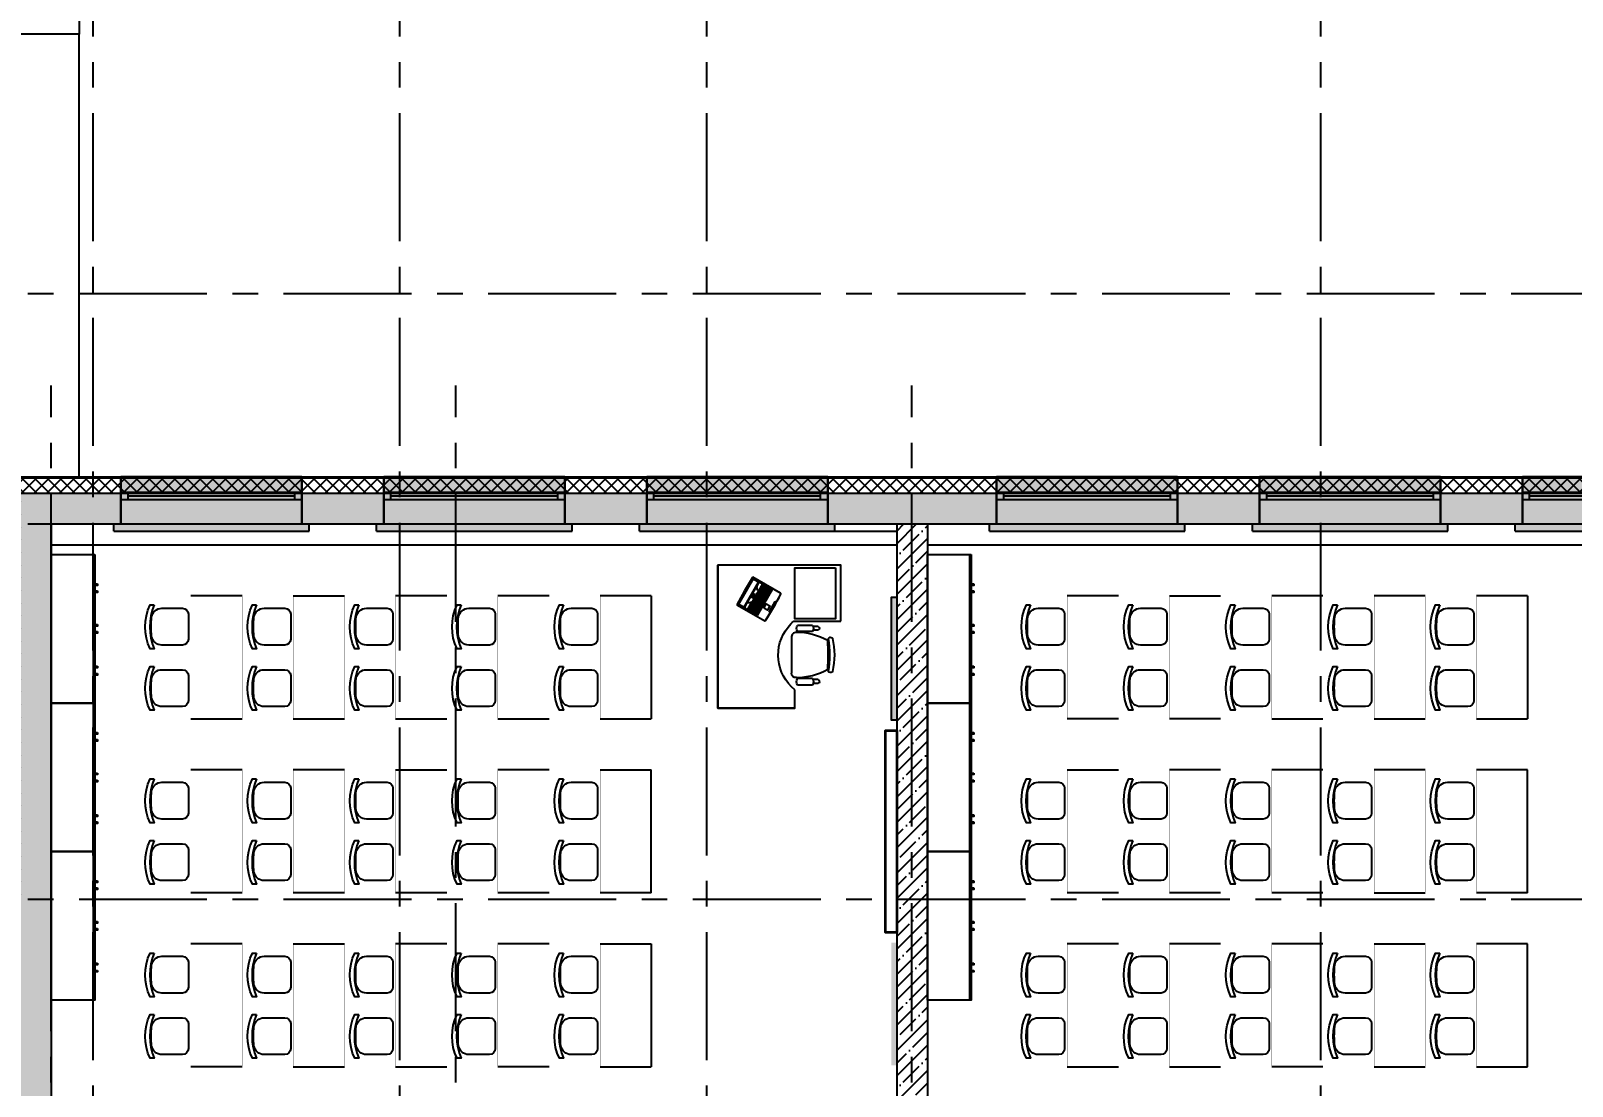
# Model space of a CAD drawing. Header units: millimetres. Extents: x -9318 to 9016603, y 0 to 838141.
# Drawn here: x 80797 to 95863, y 537266 to 547575 of the extents above; entities that cross this region are included whole.
import ezdxf
from ezdxf import colors
from ezdxf.entities.mleader import LeaderData, LeaderLine
from ezdxf.math import Vec2, Vec3

# ---------------------------------------------------------------- set-up
doc = ezdxf.new("R2010")
doc.units = ezdxf.units.MM
doc.linetypes.add('CENTER', pattern=[2, 1.25, -0.25, 0.25, -0.25])
doc.layers.add('ТХ_мебель передв', color=250, linetype='Continuous', lineweight=13)
doc.styles.add('ISOCPEUR', font='isocpeur.ttf', dxfattribs={"width": 0.7})

# ---------------------------------------------------------------- blocks, each defined once
blk = doc.blocks.new('*U638')
h = blk.add_hatch(color=8)
h.dxf.hatch_style = 1
h.paths.add_polyline_path([(-1840, -310), (70, -310), (70, -240), (0, -240), (0, 220), (-1770, 220), (-1770, -240), (-1840, -240)])
at = {"color": 8, "lineweight": 30}
for p, q in [((-1770, -240), (-1770, 220)), ((0, -240), (0, 220))]:
    blk.add_line(p, q, dxfattribs=at)
at = {"color": 8}
for p, q in [((0, 220), (-1770, 220)), ((-1770, 70), (0, 70)), ((-1770, 0), (0, 0)), ((-1700, 0), (-1700, 70)), ((-1700, 35), (-70, 35)), ((-70, 0), (-70, 70)), ((-1840, -310), (-1840, -240)), ((-1840, -240), (-1770, -240)), ((0, -240), (70, -240)), ((70, -310), (70, -240)), ((-1840, -310), (70, -310))]:
    blk.add_line(p, q, dxfattribs=at)
blk = doc.blocks.new('*U639')
h = blk.add_hatch(color=8)
h.dxf.hatch_style = 1
h.paths.add_polyline_path([(-1840, -310), (70, -310), (70, -240), (0, -240), (0, 220), (-1770, 220), (-1770, -240), (-1840, -240)])
at = {"color": 8, "lineweight": 30}
for p, q in [((-1770, -240), (-1770, 220)), ((0, -240), (0, 220))]:
    blk.add_line(p, q, dxfattribs=at)
at = {"color": 8}
for p, q in [((0, 220), (-1770, 220)), ((-1770, 70), (0, 70)), ((-1770, 0), (0, 0)), ((-1700, 0), (-1700, 70)), ((-1700, 35), (-70, 35)), ((-70, 0), (-70, 70)), ((-1840, -310), (-1840, -240)), ((-1840, -240), (-1770, -240)), ((0, -240), (70, -240)), ((70, -310), (70, -240)), ((-1840, -310), (70, -310))]:
    blk.add_line(p, q, dxfattribs=at)
blk = doc.blocks.new('*U640')
h = blk.add_hatch(color=8)
h.dxf.hatch_style = 1
h.paths.add_polyline_path([(-1840, -310), (70, -310), (70, -240), (0, -240), (0, 220), (-1770, 220), (-1770, -240), (-1840, -240)])
at = {"color": 8, "lineweight": 30}
for p, q in [((-1770, -240), (-1770, 220)), ((0, -240), (0, 220))]:
    blk.add_line(p, q, dxfattribs=at)
at = {"color": 8}
for p, q in [((0, 220), (-1770, 220)), ((-1770, 70), (0, 70)), ((-1770, 0), (0, 0)), ((-1700, 0), (-1700, 70)), ((-1700, 35), (-70, 35)), ((-70, 0), (-70, 70)), ((-1840, -310), (-1840, -240)), ((-1840, -240), (-1770, -240)), ((0, -240), (70, -240)), ((70, -310), (70, -240)), ((-1840, -310), (70, -310))]:
    blk.add_line(p, q, dxfattribs=at)
blk = doc.blocks.new('*U649')
h = blk.add_hatch(color=8)
h.dxf.hatch_style = 1
h.paths.add_polyline_path([(-1840, -310), (70, -310), (70, -240), (0, -240), (0, 220), (-1770, 220), (-1770, -240), (-1840, -240)])
at = {"color": 8, "lineweight": 30}
for p, q in [((-1770, -240), (-1770, 220)), ((0, -240), (0, 220))]:
    blk.add_line(p, q, dxfattribs=at)
at = {"color": 8}
for p, q in [((0, 220), (-1770, 220)), ((-1770, 70), (0, 70)), ((-1770, 0), (0, 0)), ((-1700, 0), (-1700, 70)), ((-1700, 35), (-70, 35)), ((-70, 0), (-70, 70)), ((-1840, -310), (-1840, -240)), ((-1840, -240), (-1770, -240)), ((0, -240), (70, -240)), ((70, -310), (70, -240)), ((-1840, -310), (70, -310))]:
    blk.add_line(p, q, dxfattribs=at)
blk = doc.blocks.new('*U650')
h = blk.add_hatch(color=8)
h.dxf.hatch_style = 1
h.paths.add_polyline_path([(-1840, -310), (70, -310), (70, -240), (0, -240), (0, 220), (-1770, 220), (-1770, -240), (-1840, -240)])
at = {"color": 8, "lineweight": 30}
for p, q in [((-1770, -240), (-1770, 220)), ((0, -240), (0, 220))]:
    blk.add_line(p, q, dxfattribs=at)
at = {"color": 8}
for p, q in [((0, 220), (-1770, 220)), ((-1770, 70), (0, 70)), ((-1770, 0), (0, 0)), ((-1700, 0), (-1700, 70)), ((-1700, 35), (-70, 35)), ((-70, 0), (-70, 70)), ((-1840, -310), (-1840, -240)), ((-1840, -240), (-1770, -240)), ((0, -240), (70, -240)), ((70, -310), (70, -240)), ((-1840, -310), (70, -310))]:
    blk.add_line(p, q, dxfattribs=at)
blk = doc.blocks.new('*U651')
h = blk.add_hatch(color=8)
h.dxf.hatch_style = 1
h.paths.add_polyline_path([(-1840, -310), (70, -310), (70, -240), (0, -240), (0, 220), (-1770, 220), (-1770, -240), (-1840, -240)])
at = {"color": 8, "lineweight": 30}
for p, q in [((-1770, -240), (-1770, 220)), ((0, -240), (0, 220))]:
    blk.add_line(p, q, dxfattribs=at)
at = {"color": 8}
for p, q in [((0, 220), (-1770, 220)), ((-1770, 70), (0, 70)), ((-1770, 0), (0, 0)), ((-1700, 0), (-1700, 70)), ((-1700, 35), (-70, 35)), ((-70, 0), (-70, 70)), ((-1840, -310), (-1840, -240)), ((-1840, -240), (-1770, -240)), ((0, -240), (70, -240)), ((70, -310), (70, -240)), ((-1840, -310), (70, -310))]:
    blk.add_line(p, q, dxfattribs=at)
blk = doc.blocks.new('_DotSmall')
at = {"color": 8, "linetype": 'ByBlock', "const_width": 0.5}
blk.add_lwpolyline([(-0.0625, 0, 1), (0.0625, 0, 1)], format="xyb", close=True, dxfattribs=at)
blk = doc.blocks.new('laptop')
at = {"color": 8}
for p, q in [((-150, 325), (-155, 323)), ((-150, 325), (-155, 323)), ((-155, 323), (-155, 10)), ((-155, 323), (-155, 10)), ((-150, 313), (-155, 311)), ((0, 326), (-150, 325)), ((0, 326), (-150, 325)), ((0, 314), (-150, 313)), ((-143, 309), (-140, 310)), ((-143, 254), (-143, 309)), ((-140, 310), (140, 310)), ((150, 325), (0, 326)), ((150, 325), (0, 326)), ((150, 313), (0, 314)), ((140, 310), (143, 309)), ((143, 309), (143, 254)), ((155, 323), (150, 325)), ((155, 323), (150, 325)), ((155, 311), (150, 313)), ((155, 10), (155, 323)), ((155, 10), (155, 323)), ((155, 248), (-155, 248)), ((-147, 210), (-147, 234)), ((-147, 210), (-147, 100)), ((147, 210), (-147, 210)), ((-147, 210), (-72, 210)), ((-130, 194), (-147, 194)), ((147, 192), (-147, 192)), ((147, 173), (-147, 173)), ((147, 155), (-147, 155)), ((-140, 253), (-143, 254)), ((140, 253), (-140, 253)), ((-138, 192), (-138, 173)), ((-137, 244), (-96, 244)), ((-130, 210), (-130, 194)), ((-129, 173), (-129, 155)), ((-128, 210), (-128, 194)), ((76, 194), (-128, 194)), ((-123, 155), (-123, 137)), ((-119, 192), (-119, 173)), ((-111, 210), (-111, 194)), ((-110, 173), (-110, 155)), ((-103, 155), (-103, 137)), ((-99, 192), (-99, 173)), ((-94, 210), (-94, 194)), ((-68, 219), (-92, 243)), ((-90, 173), (-90, 155)), ((-84, 155), (-84, 137)), ((-80, 192), (-80, 173)), ((-77, 210), (-77, 194)), ((-71, 173), (-71, 155)), ((-64, 155), (-64, 137)), ((-60, 210), (-60, 194)), ((-60, 192), (-60, 173)), ((-51, 173), (-51, 155)), ((-45, 155), (-45, 137)), ((-43, 210), (-43, 194)), ((-41, 192), (-41, 173)), ((-32, 173), (-32, 155)), ((-26, 210), (-26, 194)), ((-25, 155), (-25, 137)), ((-19, 242), (-21, 242)), ((-21, 242), (-21, 237)), ((-21, 237), (-19, 237)), ((-21, 226), (-21, 220)), ((21, 226), (-21, 226)), ((-21, 220), (21, 220)), ((-21, 192), (-21, 173)), ((-19, 237), (-19, 242)), ((-12, 173), (-12, 155)), ((-9, 210), (-9, 194)), ((-6, 242), (-8, 242)), ((-8, 242), (-8, 237)), ((-8, 237), (-6, 237)), ((-6, 237), (-6, 242)), ((-6, 155), (-6, 137)), ((-2, 192), (-2, 173)), ((8, 242), (6, 242)), ((6, 242), (6, 237)), ((6, 237), (8, 237)), ((7, 173), (7, 155)), ((8, 237), (8, 242)), ((8, 210), (8, 194)), ((14, 155), (14, 137)), ((18, 192), (18, 173)), ((21, 242), (19, 242)), ((19, 242), (19, 237)), ((19, 237), (21, 237)), ((21, 237), (21, 242)), ((21, 220), (21, 226)), ((25, 210), (25, 194)), ((27, 173), (27, 155)), ((33, 155), (33, 137)), ((37, 192), (37, 173)), ((42, 210), (42, 194)), ((46, 173), (46, 155)), ((53, 155), (53, 137)), ((57, 192), (57, 173)), ((59, 210), (59, 194)), ((66, 173), (66, 155)), ((68, 219), (92, 243)), ((69, 210), (69, 211)), ((69, 210), (69, 211)), ((147, 210), (69, 210)), ((72, 155), (72, 137)), ((76, 210), (76, 194)), ((76, 192), (76, 173)), ((79, 210), (79, 194)), ((147, 194), (79, 194)), ((85, 173), (85, 155)), ((92, 155), (92, 137)), ((96, 244), (137, 244)), ((96, 210), (96, 194)), ((96, 192), (96, 173)), ((105, 173), (105, 155)), ((113, 210), (113, 194)), ((129, 192), (129, 100)), ((130, 210), (130, 194)), ((143, 254), (140, 253)), ((147, 234), (147, 210)), ((147, 210), (147, 100)), ((-155, 10), (-155, 8)), ((-155, 8), (-152, 5)), ((-152, 5), (-150, 5)), ((-150, 5), (0, 0)), ((147, 137), (-147, 137)), ((147, 118), (-147, 118)), ((147, 100), (-147, 100)), ((-123, 118), (-123, 100)), ((-114, 137), (-114, 118)), ((-98, 118), (-98, 100)), ((-94, 137), (-94, 118)), ((-75, 137), (-75, 118)), ((-74, 118), (-74, 100)), ((-59, 14), (-59, 1)), ((59, 14), (-59, 14)), ((-59, 1), (-59, 14)), ((-59, 14), (59, 14)), ((-55, 137), (-55, 118)), ((-55, 118), (-55, 100)), ((-36, 137), (-36, 118)), ((-16, 137), (-16, 118)), ((0, 0), (150, 5)), ((3, 137), (3, 118)), ((9, 118), (9, 100)), ((23, 137), (23, 118)), ((29, 118), (29, 100)), ((42, 137), (42, 118)), ((48, 118), (48, 100)), ((59, 1), (59, 14)), ((59, 14), (59, 1)), ((62, 137), (62, 118)), ((68, 118), (68, 100)), ((81, 137), (81, 118)), ((87, 118), (87, 100)), ((90, 118), (90, 100)), ((109, 137), (109, 100)), ((150, 5), (153, 6)), ((153, 6), (155, 8)), ((155, 8), (155, 10))]:
    blk.add_line(p, q, dxfattribs=at)
blk.add_lwpolyline([(-52, 79), (-4, 79), (-4, 39), (-52, 39)], close=True, dxfattribs=at)
for centre, radius, start, end in [((-137, 234), 10, 90, 180), ((-96, 239), 5, 45, 90), ((-72, 215), 5, 270, 45), ((72, 215), 5, 135, 236.1175), ((96, 239), 5, 90, 135), ((137, 234), 10, 0, 90), ((-150, 10), 5, 180, 266.4167), ((0, 2405), 2405, 266.4167, 273.5833), ((150, 10), 5, 273.5833, 0)]:
    blk.add_arc(centre, radius, start, end, dxfattribs=at)
blk = doc.blocks.new('мваи')
at = {"color": 8}
for points in [[(95699, 222916), (95154, 222916), (95154, 221715), (96551, 221715), (96551, 222466), (96371, 222466)], [(95699, 222456), (95699, 222916)], [(95752, 222694), (95752, 222646)], [(95789, 222694), (95789, 222646)], [(96271, 222694), (96271, 222646)], [(96308, 222694), (96308, 222646)], [(95741, 222641), (95741, 222493)], [(95800, 222641), (95800, 222493)], [(96260, 222641), (96260, 222493)], [(96324, 222641), (96324, 222493)], [(96551, 222466), (96551, 221715), (95154, 221715)]]:
    blk.add_lwpolyline(points, dxfattribs=at)
blk.add_lwpolyline([(95180, 222864), (95678, 222864), (95678, 222466), (95180, 222466)], close=True, dxfattribs=at)
blk.add_lwpolyline([(96250, 222482, 0.127479), (96170, 222789, 0.028308), (95890, 222789, 0.127479), (95810, 222482, 0.416667), (95858, 222435), (96207, 222435)], format="xyb", dxfattribs=at)
for centre, radius, start, end in [((96030, 222190), 667, 75.9812, 104.0188), ((96030, 221982), 829, 78.7648, 101.2352)]:
    blk.add_arc(centre, radius, start, end, dxfattribs=at)
for points in [[(95868, 222795), (95858, 222800), (95852, 222821), (95863, 222832)], [(95863, 222832), (95863, 222837), (95868, 222837), (95868, 222837)], [(96191, 222837), (96202, 222832), (96207, 222816), (96197, 222800)], [(95752, 222694), (95757, 222705), (95768, 222710), (95778, 222705)], [(95778, 222705), (95784, 222699), (95784, 222699), (95789, 222694)], [(96197, 222800), (96197, 222800), (96197, 222795), (96191, 222795)], [(96271, 222694), (96276, 222705), (96292, 222710), (96302, 222705)], [(96302, 222705), (96302, 222699), (96308, 222699), (96308, 222694)], [(95741, 222641), (95757, 222652), (95778, 222652), (95800, 222641)], [(96260, 222641), (96281, 222652), (96302, 222652), (96324, 222641)], [(95757, 222403), (95736, 222419), (95715, 222435), (95699, 222456)], [(95800, 222493), (95778, 222482), (95757, 222482), (95741, 222493)], [(96371, 222466), (96218, 222281), (95942, 222249), (95757, 222403)], [(96250, 222482), (96255, 222456), (96234, 222435), (96207, 222435)], [(96324, 222493), (96302, 222482), (96281, 222482), (96260, 222493)]]:
    blk.add_open_spline(points, degree=3, dxfattribs=at)
at = {"color": 8, "rotation": 150}
blk.add_blockref('laptop', (95567, 222259), dxfattribs=at)
blk = doc.blocks.new('У018')
at = {"layer": 'ТХ_мебель передв', "color": 8, "ltscale": 100, "const_width": 2}
blk.add_lwpolyline([(94750, 82280), (95250, 82280), (95250, 81080), (94750, 81080)], close=True, dxfattribs=at)
blk = doc.blocks.new('тумба под доской')
at = {"color": 8}
for points in [[(-1451, -426), (0, -426), (0, 0), (-1451, 0)], [(-1165, -453), (-1149, -453), (-1149, -426), (-1165, -426)], [(-1096, -453), (-1080, -453), (-1080, -426), (-1096, -426)], [(-768, -453), (-752, -453), (-752, -426), (-768, -426)], [(-699, -453), (-683, -453), (-683, -426), (-699, -426)], [(-360, -453), (-344, -453), (-344, -426), (-360, -426)], [(-291, -453), (-275, -453), (-275, -426), (-291, -426)]]:
    blk.add_lwpolyline(points, close=True, dxfattribs=at)
blk.add_lwpolyline([(-1451, -410), (0, -410)], dxfattribs=at)
blk = doc.blocks.new('Стул парты')
at = {"color": 8}
for points in [[(-95, -360, -0.36493), (-180, -259), (-180, -58, -0.414078), (-122, 0), (122, 0, -0.414078), (180, -58), (180, -259, -0.36493), (95, -360, -0.041656)], [(-212, -334, 0.203875), (217, -334), (217, -374, -0.227009), (-212, -374)]]:
    blk.add_lwpolyline(points, format="xyb", close=True, dxfattribs=at)

msp = doc.modelspace()

# ---------------------------------------------------------------- hatches: boundary and pattern name
at = {"ltscale": 100}
h = msp.add_hatch(dxfattribs=at)
h.set_pattern_fill('ANSI37', color=256, scale=700)
h.set_pattern_definition([(45, (-881264.54, 560766.49), (-61.871843, 61.871843), []), (135, (-881264.54, 560766.49), (-61.871843, -61.871843), [])])
h.paths.add_polyline_path([(132347.11, 521222.96), (125997.1, 521222.96), (125997.1, 539092.96), (115497.1, 539092.96), (115497.1, 543057.96), (80697.1, 543057.96), (80697.1, 539092.96), (75721.91, 539092.96), (75721.91, 539242.96), (80547.1, 539242.96), (80547.1, 543207.96), (115647.1, 543207.96), (115647.1, 539242.96), (126147.1, 539242.96), (126147.1, 521372.96), (132497.11, 521372.96), (132497.08, 511362.96), (119097.1, 511362.96), (119097.1, 517712.96), (111217.1, 517712.96), (111217.1, 522902.96), (102981.79, 522902.96), (102981.79, 522652.96), (102831.79, 522652.96), (102831.79, 523052.96), (111367.1, 523052.96), (111367.1, 517862.96), (119247.1, 517862.96), (119247.1, 511512.96), (132347.08, 511512.96)])
h = msp.add_hatch(dxfattribs=at)
h.set_pattern_fill('ANSI35', color=256, scale=700)
h.set_pattern_definition([(45, (-887755.71, 621612.85), (-123.743687, 123.743687), []), (45, (-887631.97, 621612.85), (-123.743687, 123.743687), [218.75, -43.75, 0, -43.75])])
h.paths.add_polyline_path([(115197.1, 543057.96), (80697.1, 543057.96), (80697.1, 539092.96), (80697.1, 538892.96), (80697.1, 531572.96), (80797.1, 531572.96), (80797.1, 530315.44), (80997.1, 530315.44), (80997.1, 531272.96), (84752.1, 531272.96), (84752.1, 530090.44), (84952.1, 530090.44), (84952.1, 531272.96), (91952.1, 531272.96), (91952.1, 531572.96), (80997.1, 531572.96), (80997.1, 542757.96), (115197.1, 542757.96)])
h = msp.add_hatch(dxfattribs=at)
h.set_pattern_fill('ANSI35', color=256, scale=700)
h.set_pattern_definition([(45, (-884940.71, 633547.5), (-123.743687, 123.743687), []), (45, (-884816.97, 633547.5), (-123.743687, 123.743687), [218.75, -43.75, 0, -43.75])])
h.paths.add_polyline_path([(89562.1, 542757.96), (89262.1, 542757.96), (89262.1, 534987.6), (89562.1, 534987.6)])
h = msp.add_hatch(color=256)
h.dxf.hatch_style = 1
h.paths.add_polyline_path([(89262.1, 542041.77), (89209.16, 542041.77), (89209.16, 540841.77), (89262.1, 540841.77)])
h = msp.add_hatch(color=256)
h.dxf.hatch_style = 1
h.paths.add_polyline_path([(89209.16, 537468.28), (89262.1, 537468.28), (89262.1, 538667.02), (89209.16, 538667.02)])

# ---------------------------------------------------------------- linework, layer by layer
at = {"linetype": 'CENTER', "ltscale": 1000}
for p, q in [((81402.03, 590770.43), (81402.03, 535038.08)), ((84402.03, 590770.43), (84402.03, 535038.08)), ((87402.03, 590770.43), (87402.03, 535038.08)), ((93402.03, 590770.43), (93402.03, 535038.08)), ((51268.34, 545007.96), (134446.74, 545007.96)), ((80997.1, 509801.69), (80997.1, 544109.16)), ((84952.1, 509801.69), (84952.1, 544109.16)), ((89407.1, 509801.69), (89407.1, 544109.16)), ((51268.34, 542757.96), (134446.74, 542757.96)), ((51268.34, 539092.96), (134865.51, 539092.96))]:
    msp.add_line(p, q, dxfattribs=at)
at = {"ltscale": 100}
for p, q in [((81270.66, 543217.96), (81270.66, 547542.96)), ((80537.1, 543217.96), (115657.1, 543217.96)), ((80547.1, 543207.96), (115647.1, 543207.96)), ((80697.1, 543057.96), (115497.1, 543057.96)), ((80997.1, 542757.96), (115197.1, 542757.96)), ((80997.1, 542757.96), (80997.1, 531572.96)), ((88657.1, 542687.91), (89262.1, 542687.91)), ((89262.1, 542757.96), (89262.1, 534987.6)), ((89562.1, 542757.96), (89562.1, 534987.6)), ((80997.1, 542554.46), (89262.1, 542554.4)), ((89562.1, 542554.46), (97827.1, 542554.4))]:
    msp.add_line(p, q, dxfattribs=at)
for p, q in [((82862.22, 542054.4), (82362.22, 542054.4)), ((83362.22, 542054.4), (83862.22, 542054.4)), ((84862.22, 542054.4), (84362.22, 542054.4)), ((85862.22, 542054.4), (85362.22, 542054.4)), ((86862.22, 542054.4), (86362.22, 542054.4)), ((86862.22, 542054.4), (86862.22, 540854.4)), ((91427.22, 542054.4), (90927.22, 542054.4)), ((91927.22, 542054.4), (92427.22, 542054.4)), ((93427.22, 542054.4), (92927.22, 542054.4)), ((94427.22, 542054.4), (93927.22, 542054.4)), ((95427.22, 542054.4), (94927.22, 542054.4)), ((95427.22, 542054.4), (95427.22, 540854.4)), ((82362.22, 540854.4), (82862.22, 540854.4)), ((83362.22, 540854.4), (83862.22, 540854.4)), ((84362.22, 540854.4), (84862.22, 540854.4)), ((85362.22, 540854.4), (85862.22, 540854.4)), ((86362.22, 540854.4), (86862.22, 540854.4)), ((91427.22, 540854.4), (90927.22, 540854.4)), ((92427.22, 540854.4), (91927.22, 540854.4)), ((92927.22, 540854.4), (93427.22, 540854.4)), ((93927.22, 540854.4), (94427.22, 540854.4)), ((94927.22, 540854.4), (95427.22, 540854.4)), ((82862.22, 540354.4), (82362.22, 540354.4)), ((83862.22, 540354.4), (83362.22, 540354.4)), ((84362.22, 540354.4), (84862.22, 540354.4)), ((85862.22, 540354.4), (85362.22, 540354.4)), ((86362.22, 540354.4), (86862.22, 540354.4)), ((86862.22, 539154.4), (86862.22, 540354.4)), ((90927.22, 540354.4), (91427.22, 540354.4)), ((92427.22, 540354.4), (91927.22, 540354.4)), ((93427.22, 540354.4), (92927.22, 540354.4)), ((94427.22, 540354.4), (93927.22, 540354.4)), ((95427.22, 540354.4), (94927.22, 540354.4)), ((95427.22, 539154.4), (95427.22, 540354.4)), ((82862.22, 539154.4), (82362.22, 539154.4)), ((83862.22, 539154.4), (83362.22, 539154.4)), ((84862.22, 539154.4), (84362.22, 539154.4)), ((85862.22, 539154.4), (85362.22, 539154.4)), ((86862.22, 539154.4), (86362.22, 539154.4)), ((91427.22, 539154.4), (90927.22, 539154.4)), ((92427.22, 539154.4), (91927.22, 539154.4)), ((93427.22, 539154.4), (92927.22, 539154.4)), ((93927.22, 539154.4), (94427.22, 539154.4)), ((95427.22, 539154.4), (94927.22, 539154.4)), ((82862.22, 538654.4), (82362.22, 538654.4)), ((83362.22, 538654.4), (83862.22, 538654.4)), ((84862.22, 538654.4), (84362.22, 538654.4)), ((85862.22, 538654.4), (85362.22, 538654.4)), ((86362.22, 538654.4), (86862.22, 538654.4)), ((86862.22, 538654.4), (86862.22, 537454.4)), ((91427.22, 538654.4), (90927.22, 538654.4)), ((92427.22, 538654.4), (91927.22, 538654.4)), ((93427.22, 538654.4), (92927.22, 538654.4)), ((93927.22, 538654.4), (94427.22, 538654.4)), ((95427.22, 538654.4), (94927.22, 538654.4)), ((95427.22, 537454.4), (95427.22, 538654.4)), ((82862.22, 537454.4), (82362.22, 537454.4)), ((83362.22, 537454.4), (83862.22, 537454.4)), ((84362.22, 537454.4), (84862.22, 537454.4)), ((85862.22, 537454.4), (85362.22, 537454.4)), ((86362.22, 537454.4), (86862.22, 537454.4)), ((90927.22, 537454.4), (91427.22, 537454.4)), ((91927.22, 537454.4), (92427.22, 537454.4)), ((93427.22, 537454.4), (92927.22, 537454.4)), ((93927.22, 537454.4), (94427.22, 537454.4)), ((94927.22, 537454.4), (95427.22, 537454.4))]:
    msp.add_line(p, q)
msp.add_lwpolyline([(81270.66, 547672.96), (81270.66, 547542.96), (75880.65, 547542.95), (75880.66, 539252.96), (70298.75, 539252.95), (69920.84, 539252.95), (69920.84, 538292.96), (62920.66, 538292.96), (62920.66, 562587.96)], dxfattribs=at)
msp.add_lwpolyline([(89262.1, 540841.77), (89209.16, 540841.77), (89209.16, 542041.77), (89262.1, 542041.77)], close=True)
at = {"lineweight": 35}
msp.add_lwpolyline([(89262.1, 538767.02), (89150.85, 538767.02), (89150.85, 540741.77), (89262.1, 540741.77)], close=True, dxfattribs=at)

# ---------------------------------------------------------------- block references
for name, p in [('*U651', (83447.1, 542997.96)), ('*U650', (86017.1, 542997.96)), ('*U649', (88587.1, 542997.96)), ('*U640', (92007.1, 542997.96)), ('*U639', (94577.1, 542997.96)), ('*U638', (97147.1, 542997.96)), ('У018', (-12387.84, 459774.21)), ('У018', (-11387.84, 459774.21)), ('У018', (-10387.84, 459774.21)), ('У018', (-9387.84, 459774.21)), ('У018', (-8387.84, 459774.21)), ('У018', (-3822.84, 459774.21)), ('У018', (-2822.84, 459774.21)), ('У018', (-1822.84, 459774.21)), ('У018', (-822.84, 459774.21)), ('У018', (177.16, 459774.21)), ('У018', (-12387.84, 458074.21)), ('У018', (-11387.84, 458074.21)), ('У018', (-10387.84, 458074.21)), ('У018', (-9387.84, 458074.21)), ('У018', (-8387.84, 458074.21)), ('У018', (-3822.84, 458074.21)), ('У018', (-2822.84, 458074.21)), ('У018', (-1822.84, 458074.21)), ('У018', (-822.84, 458074.21)), ('У018', (177.16, 458074.21)), ('У018', (-12387.84, 456374.21)), ('У018', (-11387.84, 456374.21)), ('У018', (-10387.84, 456374.21)), ('У018', (-9387.84, 456374.21)), ('У018', (-8387.84, 456374.21)), ('У018', (-3822.84, 456374.21)), ('У018', (-2822.84, 456374.21)), ('У018', (-1822.84, 456374.21)), ('У018', (-822.84, 456374.21)), ('У018', (177.16, 456374.21))]:
    msp.add_blockref(name, p)
at = {"xscale": -1, "rotation": 90}
for p in [(80997.09, 541007.3), (89562.09, 541007.3), (80997.09, 539556.69), (89562.09, 539556.69), (80997.09, 538106.07), (89562.09, 538106.07)]:
    msp.add_blockref('тумба под доской', p, dxfattribs=at)
at = {"rotation": 270}
for name, p in [('мваи', (-134202.24, 637508.07)), ('Стул парты', (82337.22, 541754.4)), ('Стул парты', (83337.22, 541754.4)), ('Стул парты', (84337.22, 541754.4)), ('Стул парты', (85337.22, 541754.4)), ('Стул парты', (86337.22, 541754.4)), ('Стул парты', (90902.22, 541754.4)), ('Стул парты', (91902.22, 541754.4)), ('Стул парты', (92902.22, 541754.4)), ('Стул парты', (93902.22, 541754.4)), ('Стул парты', (94902.22, 541754.4)), ('Стул парты', (82337.22, 541154.4)), ('Стул парты', (83337.22, 541154.4)), ('Стул парты', (84337.22, 541154.4)), ('Стул парты', (85337.22, 541154.4)), ('Стул парты', (86337.22, 541154.4)), ('Стул парты', (90902.22, 541154.4)), ('Стул парты', (91902.22, 541154.4)), ('Стул парты', (92902.22, 541154.4)), ('Стул парты', (93902.22, 541154.4)), ('Стул парты', (94902.22, 541154.4)), ('Стул парты', (82337.22, 540054.4)), ('Стул парты', (83337.22, 540054.4)), ('Стул парты', (84337.22, 540054.4)), ('Стул парты', (85337.22, 540054.4)), ('Стул парты', (86337.22, 540054.4)), ('Стул парты', (90902.22, 540054.4)), ('Стул парты', (91902.22, 540054.4)), ('Стул парты', (92902.22, 540054.4)), ('Стул парты', (93902.22, 540054.4)), ('Стул парты', (94902.22, 540054.4)), ('Стул парты', (82337.22, 539454.4)), ('Стул парты', (83337.22, 539454.4)), ('Стул парты', (84337.22, 539454.4)), ('Стул парты', (85337.22, 539454.4)), ('Стул парты', (86337.22, 539454.4)), ('Стул парты', (90902.22, 539454.4)), ('Стул парты', (91902.22, 539454.4)), ('Стул парты', (92902.22, 539454.4)), ('Стул парты', (93902.22, 539454.4)), ('Стул парты', (94902.22, 539454.4)), ('Стул парты', (82337.22, 538354.4)), ('Стул парты', (83337.22, 538354.4)), ('Стул парты', (84337.22, 538354.4)), ('Стул парты', (85337.22, 538354.4)), ('Стул парты', (86337.22, 538354.4)), ('Стул парты', (90902.22, 538354.4)), ('Стул парты', (91902.22, 538354.4)), ('Стул парты', (92902.22, 538354.4)), ('Стул парты', (93902.22, 538354.4)), ('Стул парты', (94902.22, 538354.4)), ('Стул парты', (82337.22, 537754.4)), ('Стул парты', (83337.22, 537754.4)), ('Стул парты', (84337.22, 537754.4)), ('Стул парты', (85337.22, 537754.4)), ('Стул парты', (86337.22, 537754.4)), ('Стул парты', (90902.22, 537754.4)), ('Стул парты', (91902.22, 537754.4)), ('Стул парты', (92902.22, 537754.4)), ('Стул парты', (93902.22, 537754.4)), ('Стул парты', (94902.22, 537754.4))]:
    msp.add_blockref(name, p, dxfattribs=at)

# ---------------------------------------------------------------- leaders
ml = msp.add_multileader_mtext('Standard')
ml.set_content('+13,200', color=8, style='ISOCPEUR')
ml.set_leader_properties(color=8, linetype='Continuous', lineweight=-1)
ml.set_arrow_properties(name='DOTSMALL')
ml.build(insert=Vec2(0, 0))
ml.multileader.update_dxf_attribs({"has_text_frame": 1, "text_left_attachment_type": 4, "text_right_attachment_type": 4, "dogleg_length": 100, "arrow_head_size": 180})
ctx = ml.context
ctx.base_point, ctx.char_height, ctx.arrow_head_size, ctx.landing_gap_size, ctx.plane_origin = Vec3(93068.63, 826103.47), 250, 180, 50, Vec3(90907.41, 825512.23)
ctx.left_attachment, ctx.right_attachment = 4, 4
notes = []
notes.append((ctx, [(0, (0, 0, 0), (0, 0), (1, 0), 1, [])]))
ctx.mtext.insert, ctx.mtext.width, ctx.mtext.line_spacing_style, ctx.mtext.flow_direction = Vec3(93118.63, 826436.81), 852.697, 2, 5
ml = msp.add_multileader_mtext('Standard')
ml.set_content('+11,550', color=8, style='ISOCPEUR')
ml.set_leader_properties(color=8, linetype='Continuous', lineweight=-1)
ml.set_arrow_properties(name='DOTSMALL')
ml.build(insert=Vec2(0, 0))
ml.multileader.update_dxf_attribs({"has_text_frame": 1, "text_left_attachment_type": 4, "text_right_attachment_type": 4, "dogleg_length": 100, "arrow_head_size": 180})
ctx = ml.context
ctx.base_point, ctx.char_height, ctx.arrow_head_size, ctx.landing_gap_size, ctx.plane_origin = Vec3(88068.63, 825358.47), 250, 180, 50, Vec3(85907.41, 824767.23)
ctx.left_attachment, ctx.right_attachment = 4, 4
notes.append((ctx, [(0, (0, 0, 0), (0, 0), (1, 0), 1, [])]))
ctx.mtext.insert, ctx.mtext.width, ctx.mtext.line_spacing_style, ctx.mtext.flow_direction = Vec3(88118.63, 825691.81), 852.697, 2, 5
ml = msp.add_multileader_mtext('Standard')
ml.set_content('+13,700', color=8, style='ISOCPEUR')
ml.set_leader_properties(color=8, linetype='Continuous', lineweight=-1)
ml.set_arrow_properties(name='DOTSMALL')
ml.build(insert=Vec2(0, 0))
ml.multileader.update_dxf_attribs({"has_text_frame": 1, "text_left_attachment_type": 4, "text_right_attachment_type": 4, "dogleg_length": 100, "arrow_head_size": 180})
ctx = ml.context
ctx.base_point, ctx.char_height, ctx.arrow_head_size, ctx.landing_gap_size, ctx.plane_origin = Vec3(118053.07, 658154.33), 250, 180, 50, Vec3(117803.7, 657493.51)
ctx.left_attachment, ctx.right_attachment = 4, 4
notes.append((ctx, [(0, (0, 0, 0), (0, 0), (1, 0), 1, [])]))
ctx.mtext.insert, ctx.mtext.width, ctx.mtext.line_spacing_style, ctx.mtext.flow_direction = Vec3(118103.07, 658487.66), 852.697, 2, 5
ml = msp.add_multileader_mtext('Standard')
ml.set_content('+15,850', color=8, style='ISOCPEUR')
ml.set_leader_properties(color=8, linetype='Continuous', lineweight=-1)
ml.set_arrow_properties(name='DOTSMALL')
ml.build(insert=Vec2(0, 0))
ml.multileader.update_dxf_attribs({"has_text_frame": 1, "text_left_attachment_type": 4, "text_right_attachment_type": 4, "dogleg_length": 100, "arrow_head_size": 180})
ctx = ml.context
ctx.base_point, ctx.char_height, ctx.arrow_head_size, ctx.landing_gap_size, ctx.plane_origin = Vec3(116043.29, 652621.27), 250, 180, 50, Vec3(116522.41, 649668.82)
ctx.left_attachment, ctx.right_attachment = 4, 4
notes.append((ctx, [(0, (0, 0, 0), (0, 0), (1, 0), 1, [])]))
ctx.mtext.insert, ctx.mtext.width, ctx.mtext.line_spacing_style, ctx.mtext.flow_direction = Vec3(116093.29, 652954.61), 852.697, 2, 5
ml = msp.add_multileader_mtext('Standard')
ml.set_content('+9,800', color=8, style='ISOCPEUR')
ml.set_leader_properties(color=8, linetype='Continuous', lineweight=-1)
ml.set_arrow_properties(name='DOTSMALL')
ml.build(insert=Vec2(0, 0))
ml.multileader.update_dxf_attribs({"has_text_frame": 1, "text_left_attachment_type": 4, "text_right_attachment_type": 4, "dogleg_length": 100, "arrow_head_size": 180})
ctx = ml.context
ctx.base_point, ctx.char_height, ctx.arrow_head_size, ctx.landing_gap_size, ctx.plane_origin = Vec3(118053.07, 538154.33), 250, 180, 50, Vec3(117803.7, 537493.51)
ctx.left_attachment, ctx.right_attachment = 4, 4
notes.append((ctx, [(0, (0, 0, 0), (0, 0), (1, 0), 1, [])]))
ctx.mtext.insert, ctx.mtext.width, ctx.mtext.line_spacing_style, ctx.mtext.flow_direction = Vec3(118103.07, 538487.66), 852.697, 2, 5
for ctx, leaders in notes:
    for number, flags, end, landing, length, lines in leaders:
        leader = LeaderData()
        leader.index, (leader.has_last_leader_line, leader.has_dogleg_vector, leader.attachment_direction) = number, flags
        leader.last_leader_point, leader.dogleg_vector, leader.dogleg_length = Vec3(end), Vec3(landing), length
        for number, points, colour, breaks in lines:
            line = LeaderLine()
            line.index, line.vertices, line.color, line.breaks = number, Vec3.list(points), colors.encode_raw_color(colour), breaks
            leader.lines.append(line)
        ctx.leaders.append(leader)

doc.saveas('drawing.dxf')
